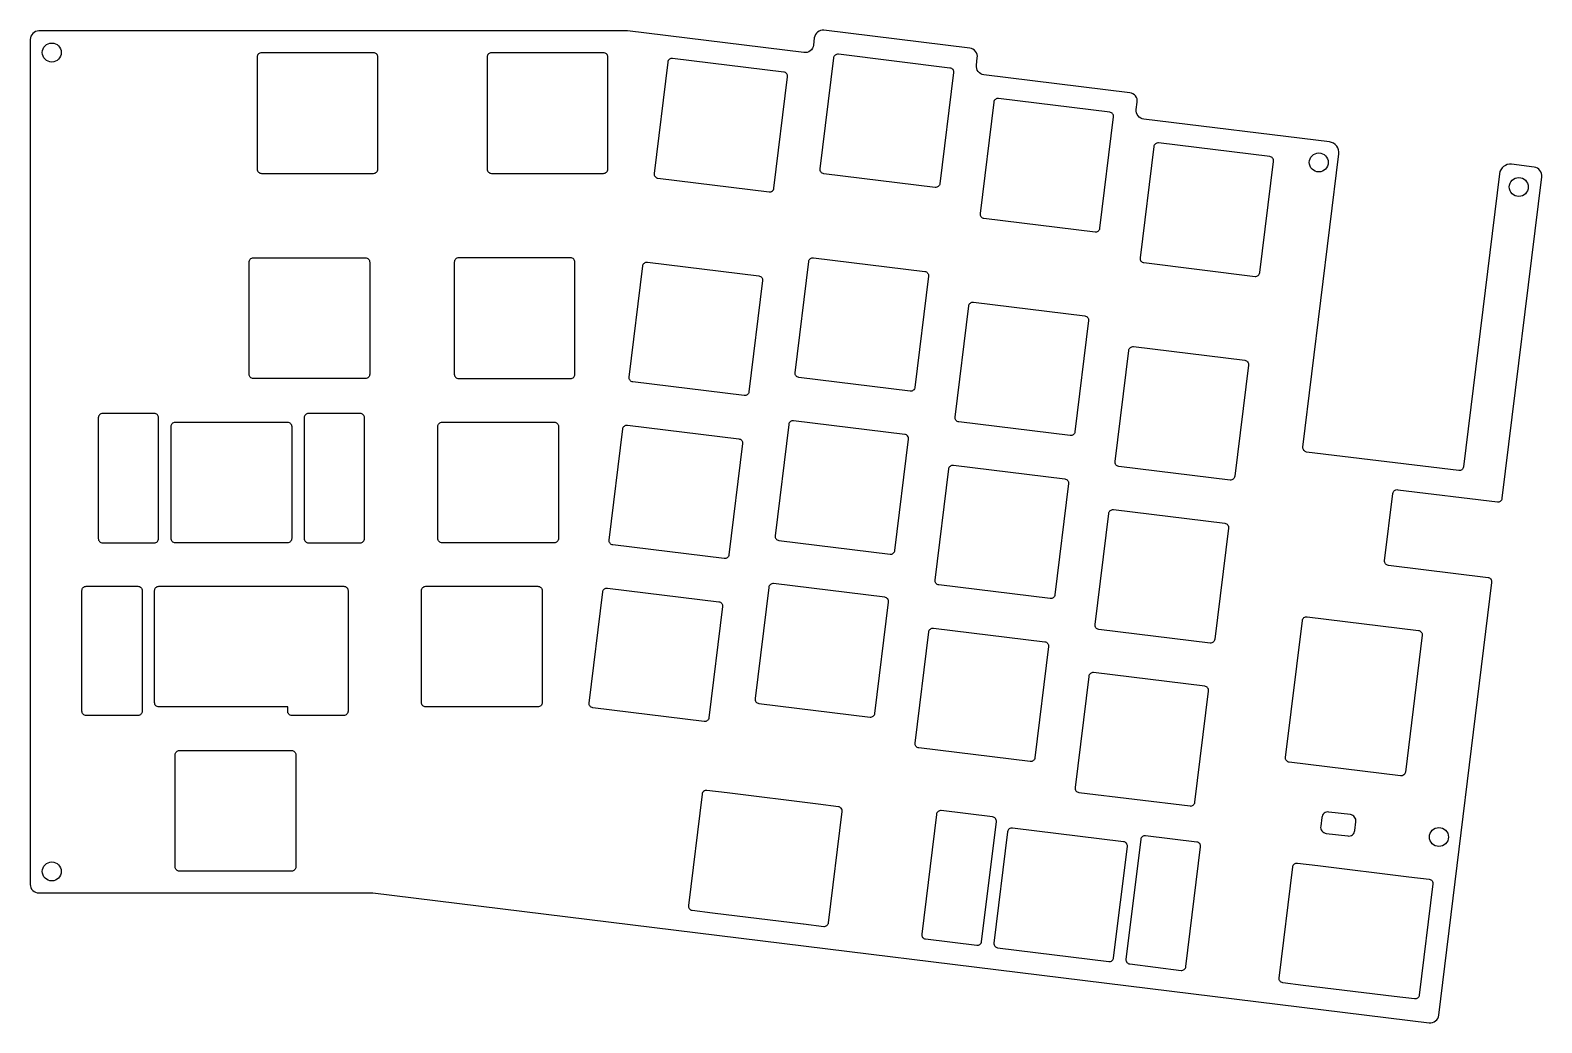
# Model space of a CAD drawing. Header units: millimetres. Extents: x 1 to 176, y -121 to -6.
import ezdxf

# ---------------------------------------------------------------- set-up
doc = ezdxf.new("R2010")
doc.units = ezdxf.units.MM
doc.layers.get('0').update_dxf_attribs({"linetype": 'CONTINUOUS'})

msp = doc.modelspace()

# ---------------------------------------------------------------- linework, layer by layer
for points in [[(148.61, -54.01), (152.78, -19.99, 0.414214), (151.7, -18.6), (130.16, -15.96, -0.414214), (129.28, -14.84), (129.39, -13.99, 0.414214), (128.52, -12.88), (111.6, -10.8, -0.414214), (110.73, -9.68), (110.83, -8.83, 0.414214), (109.96, -7.72), (93.04, -5.64, 0.414214), (91.92, -6.51), (91.82, -7.36, -0.414214), (90.7, -8.23), (70.25, -5.72, 0.030553), (70.13, -5.72), (1.95, -5.72, 0.414214), (0.95, -6.71), (0.95, -104.73, 0.414214), (1.95, -105.73), (40.57, -105.73, -0.030553), (40.69, -105.73), (163.25, -120.78, 0.414214), (164.37, -119.91), (170.53, -69.71, 0.414369), (170.1, -69.15), (158.52, -67.73, -0.414369), (158.08, -67.18), (159.04, -59.38, -0.414214), (159.6, -58.94), (171.17, -60.36, 0.414214), (171.73, -59.93), (176.31, -22.63, 0.414214), (175.44, -21.52), (172.81, -21.19, 0.414214), (171.41, -22.28), (167.24, -56.3, -0.414214), (166.68, -56.73), (149.04, -54.57, -0.414214)], [(27.29, -21.74, 0.414214), (27.79, -22.24), (40.79, -22.24, 0.414214), (41.29, -21.74), (41.29, -8.74, 0.414214), (40.79, -8.24), (27.79, -8.24, 0.414214), (27.29, -8.74)], [(67.96, -8.74, 0.414214), (67.46, -8.24), (54.46, -8.24, 0.414214), (53.96, -8.74), (53.96, -21.74, 0.414214), (54.46, -22.24), (67.46, -22.24, 0.414214), (67.96, -21.74)], [(94.74, -8.39), (107.64, -9.98, -0.414214), (108.08, -10.54), (106.49, -23.44, -0.414214), (105.94, -23.87), (93.03, -22.29, -0.414214), (92.6, -21.73), (94.18, -8.83, -0.414214)], [(86.68, -24.39, 0.414214), (87.24, -23.95), (88.82, -11.05, 0.414214), (88.38, -10.49), (75.48, -8.91, 0.414214), (74.92, -9.34), (73.34, -22.25, 0.414214), (73.78, -22.8)], [(113.3, -13.55, 0.414214), (112.74, -13.99), (111.16, -26.89, 0.414214), (111.59, -27.45), (124.49, -29.03, 0.414214), (125.05, -28.6), (126.64, -15.69, 0.414214), (126.2, -15.14)], [(129.72, -32.05, 0.414214), (130.15, -32.6), (143.05, -34.19, 0.414214), (143.61, -33.75), (145.2, -20.85, 0.414214), (144.76, -20.29), (131.86, -18.71, 0.414214), (131.3, -19.14)], [(39.84, -46.05), (26.84, -46.05, -0.414214), (26.34, -45.55), (26.34, -32.55, -0.414214), (26.84, -32.05), (39.84, -32.05, -0.414214), (40.34, -32.55), (40.34, -45.55, -0.414214)], [(64.15, -32.55, 0.414214), (63.65, -32.05), (50.65, -32.05, 0.414214), (50.15, -32.55), (50.15, -45.55, 0.414214), (50.65, -46.05), (63.65, -46.05, 0.414214), (64.15, -45.55)], [(85.92, -34.68), (84.33, -47.59, -0.414214), (83.78, -48.02), (70.87, -46.44, -0.414214), (70.44, -45.88), (72.02, -32.98, -0.414214), (72.58, -32.54), (85.48, -34.13, -0.414214)], [(91.84, -32.03), (104.74, -33.61, -0.414214), (105.17, -34.17), (103.59, -47.07, -0.414214), (103.03, -47.51), (90.13, -45.92, -0.414214), (89.69, -45.37), (91.28, -32.46, -0.414214)], [(121.59, -52.67), (108.69, -51.08, -0.414214), (108.25, -50.52), (109.84, -37.62, -0.414214), (110.4, -37.19), (123.3, -38.77, -0.414214), (123.73, -39.33), (122.15, -52.23, -0.414214)], [(140.15, -57.82), (127.25, -56.24, -0.414214), (126.81, -55.68), (128.4, -42.78, -0.414214), (128.96, -42.34), (141.86, -43.93, -0.414214), (142.29, -44.49), (140.71, -57.39, -0.414214)], [(15.35, -65.1, 0.414214), (15.85, -64.6), (15.85, -50.6, 0.414214), (15.35, -50.1), (9.35, -50.1, 0.414214), (8.85, -50.6), (8.85, -64.6, 0.414214), (9.35, -65.1)], [(39.23, -65.1, 0.414214), (39.73, -64.6), (39.73, -50.6, 0.414214), (39.23, -50.1), (33.23, -50.1, 0.414214), (32.73, -50.6), (32.73, -64.6, 0.414214), (33.23, -65.1)], [(30.79, -65.1), (17.79, -65.1, -0.414214), (17.29, -64.6), (17.29, -51.6, -0.414214), (17.79, -51.1), (30.79, -51.1, -0.414214), (31.29, -51.6), (31.29, -64.6, -0.414214)], [(61.75, -65.1), (48.75, -65.1, -0.414214), (48.25, -64.6), (48.25, -51.6, -0.414214), (48.75, -51.1), (61.75, -51.1, -0.414214), (62.24, -51.6), (62.24, -64.6, -0.414214)], [(83.6, -53.59), (82.01, -66.5, -0.414214), (81.46, -66.93), (68.55, -65.35, -0.414214), (68.12, -64.79), (69.7, -51.89, -0.414214), (70.26, -51.45), (83.16, -53.04, -0.414214)], [(87.37, -64.28, 0.414214), (87.81, -64.83), (100.71, -66.42, 0.414214), (101.27, -65.98), (102.85, -53.08, 0.414214), (102.42, -52.52), (89.51, -50.94, 0.414214), (88.96, -51.37)], [(121.41, -58.24), (119.83, -71.14, -0.414214), (119.27, -71.57), (106.37, -69.99, -0.414214), (105.93, -69.43), (107.52, -56.53, -0.414214), (108.07, -56.09), (120.98, -57.68, -0.414214)], [(139.97, -63.39), (138.39, -76.3, -0.414214), (137.83, -76.73), (124.93, -75.15, -0.414214), (124.49, -74.59), (126.08, -61.69, -0.414214), (126.63, -61.25), (139.54, -62.84, -0.414214)], [(98.39, -85.32, 0.414214), (98.95, -84.89), (100.53, -71.99, 0.414214), (100.1, -71.43), (87.19, -69.84, 0.414214), (86.64, -70.28), (85.05, -83.18, 0.414214), (85.49, -83.74)], [(13.45, -85.15), (7.45, -85.15, -0.414214), (6.95, -84.65), (6.95, -70.65, -0.414214), (7.45, -70.15), (13.45, -70.15, -0.414214), (13.95, -70.65), (13.95, -84.65, -0.414214)], [(15.88, -70.15), (37.32, -70.15, -0.414214), (37.82, -70.65), (37.82, -84.65, -0.414214), (37.32, -85.15), (31.32, -85.15, -0.414214), (30.82, -84.65), (30.82, -84.15), (15.88, -84.15, -0.414214), (15.38, -83.65), (15.38, -70.65, -0.414214)], [(60.34, -70.65), (60.34, -83.65, -0.414214), (59.84, -84.15), (46.84, -84.15, -0.414214), (46.34, -83.65), (46.34, -70.65, -0.414214), (46.84, -70.15), (59.84, -70.15, -0.414214)], [(79.13, -85.84), (66.23, -84.25, -0.414214), (65.8, -83.7), (67.38, -70.79, -0.414214), (67.94, -70.36), (80.84, -71.94, -0.414214), (81.28, -72.5), (79.69, -85.4, -0.414214)], [(103.61, -88.34), (105.2, -75.44, -0.414214), (105.75, -75), (118.66, -76.59, -0.414214), (119.09, -77.14), (117.51, -90.05, -0.414214), (116.95, -90.48), (104.05, -88.9, -0.414214)], [(146.59, -90), (148.54, -74.12, -0.414214), (149.1, -73.68), (162, -75.27, -0.414214), (162.44, -75.82), (160.49, -91.71, -0.414214), (159.93, -92.14), (147.03, -90.56, -0.414214)], [(135.51, -95.64, 0.414214), (136.07, -95.2), (137.65, -82.3, 0.414214), (137.22, -81.74), (124.31, -80.16, 0.414214), (123.76, -80.6), (122.17, -93.5, 0.414214), (122.61, -94.06)], [(31.27, -103.2), (18.27, -103.2, -0.414214), (17.77, -102.7), (17.77, -89.7, -0.414214), (18.27, -89.2), (31.27, -89.2, -0.414214), (31.77, -89.7), (31.77, -102.7, -0.414214)], [(95.15, -96.28, 0.414214), (94.71, -95.72), (92.35, -95.43), (81.81, -94.13, 0.00057), (81.81, -94.13), (79.45, -93.84, 0.414214), (78.89, -94.28), (77.31, -107.18, 0.414214), (77.74, -107.74), (80.11, -108.03), (90.64, -109.32, 0.00057), (90.65, -109.32), (93.01, -109.61, 0.414214), (93.57, -109.18)], [(113.04, -97.47, 0.414214), (112.6, -96.91), (106.65, -96.18, 0.414214), (106.09, -96.61), (104.38, -110.51, 0.414214), (104.82, -111.07), (110.77, -111.8, 0.414214), (111.33, -111.36)], [(151.63, -96.34, 0.414214), (150.79, -96.99), (150.67, -97.98, 0.414214), (151.32, -98.82), (153.8, -99.12, 0.414214), (154.64, -98.47), (154.76, -97.48, 0.414214), (154.11, -96.64)], [(126.1, -113.68, 0.414214), (126.65, -113.24), (128.24, -100.34, 0.414214), (127.8, -99.78), (114.9, -98.2, 0.414214), (114.34, -98.63), (112.76, -111.54, 0.414214), (113.19, -112.09)], [(128.08, -113.42, 0.414214), (128.52, -113.97), (134.47, -114.71, 0.414214), (135.03, -114.27), (136.74, -100.38, 0.414214), (136.3, -99.82), (130.35, -99.09, 0.414214), (129.79, -99.52)], [(150.35, -102.55), (160.89, -103.84, -0.000387), (160.89, -103.84), (163.26, -104.14, -0.414214), (163.69, -104.69), (162.11, -117.6, -0.414214), (161.55, -118.03), (159.19, -117.74), (148.65, -116.45, -0.000387), (148.65, -116.45), (146.28, -116.16, -0.414214), (145.85, -115.6), (147.43, -102.7, -0.414214), (147.99, -102.26)]]:
    msp.add_lwpolyline(points, format="xyb", close=True)
for centre in [(3.45, -8.22), (150.45, -20.97), (173.65, -23.82), (164.39, -99.24), (3.45, -103.23)]:
    msp.add_circle(centre, 1.1)

doc.saveas('drawing.dxf')
